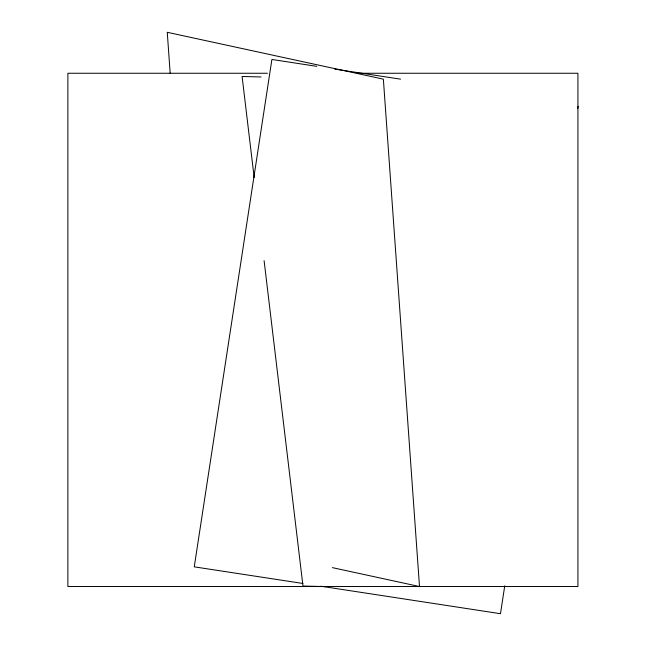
<?xml version="1.0" encoding="UTF-8"?>
<svg xmlns="http://www.w3.org/2000/svg" width="646" height="646" viewBox="0 0 646 646"><rect width="100%" height="100%" fill="white"/><g stroke="black" fill="none" stroke-linecap="round" stroke-linejoin="round"><path stroke-width="0.97" d="M504.752 585.793L500.48 613.7L320.917 586.221M577.815 108.326L578.113 106.332M267.468 73.256L67.887 73.256L67.887 586.528L577.928 586.528L577.928 73.256L357.181 73.256M261.016 76.955L242.097 76.486L254.177 177.602M325.899 586.6L302.982 586.043L264.101 260.685M316.774 66.344L271.893 59.472L194.252 566.841L302.958 583.475M334.733 69.09L400.568 79.159M332.367 567.632L419.504 586.528L383.369 79.159L167.257 32.3L170.197 73.571"/></g></svg>
